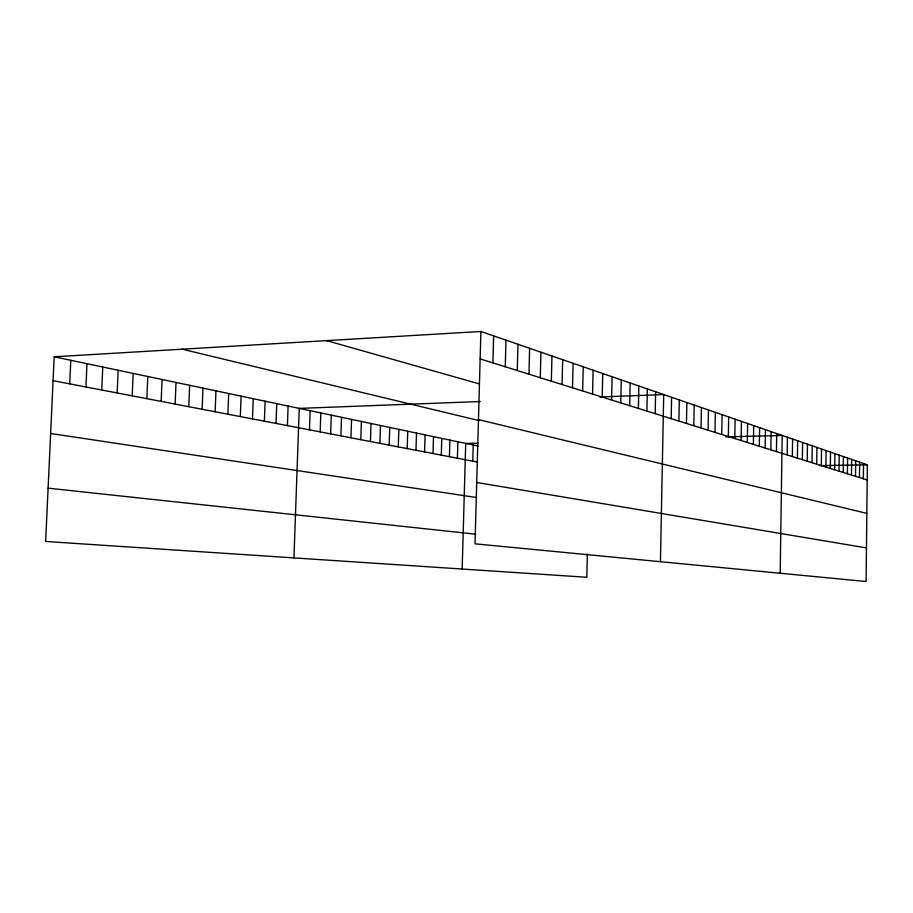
<?xml version="1.0" encoding="UTF-8"?>
<svg xmlns="http://www.w3.org/2000/svg" width="913" height="913" viewBox="0 0 913 913"><rect width="100%" height="100%" fill="white"/><g stroke="black" fill="none" stroke-linecap="round" stroke-linejoin="round"><path stroke-width="1.37" d="M855.515 476.312L855.686 460.803M859.464 477.545L859.635 462.172M863.356 478.766L863.527 463.507M480.9 331.476L867.35 464.831L866.095 581.524L475.022 543.828L480.9 331.476L54.175 356.789L45.65 541.466L586.831 577.278L587.367 553.986M816.713 464.169L816.93 447.438M821.335 465.619L821.54 449.025M825.866 467.034L826.071 450.588M830.328 468.426L830.522 452.118M834.699 469.796L834.904 453.635M839.001 471.142L839.195 455.119M843.235 472.466L843.429 456.568M847.401 473.767L847.584 458.006M851.487 475.045L851.669 459.422M780.193 573.238L782.19 435.444L725.835 436.871M787.189 454.936L787.44 437.259M792.336 456.546L792.587 439.027M797.391 458.132L797.631 440.774M802.356 459.684L802.595 442.485M807.229 461.213L807.457 444.163M812.022 462.708L812.239 445.818M741.128 440.534L741.436 421.384M747.313 442.474L747.621 423.518M753.385 444.369L753.682 425.606M759.331 446.229L759.616 427.649M765.151 448.043L765.425 429.658M770.857 449.835L771.131 431.632M776.449 451.581L776.712 433.549M701.047 428.003L701.412 407.575M708.1 430.206L708.454 410.005M714.993 432.363L715.336 412.379M721.738 434.474L722.08 414.696M728.334 436.54L728.665 416.979M734.794 438.56L735.125 419.204M660.43 561.7L663.717 394.564L599.932 396.984M671.192 418.668L671.603 397.281M678.918 421.076L679.318 399.951M686.462 423.438L686.85 402.542M693.834 425.743L694.211 405.087M629.696 405.68L630.175 382.992M638.404 408.408L638.86 385.994M646.895 411.067L647.351 388.915M655.192 413.657L655.625 391.768M592.571 394.074L593.108 370.199M602.203 397.087L602.74 373.52M611.607 400.031L612.109 376.761M620.76 402.895L621.251 379.911M551.338 381.178L551.954 356.002M562.066 384.533L562.659 359.699M572.508 387.797L573.09 363.294M582.665 390.981L583.236 366.786M517.283 370.53L517.968 344.269M528.958 374.182L529.62 348.287M540.302 377.731L540.941 352.201M472.774 461.156L473.231 445.019M492.894 362.895L493.625 335.87M505.266 366.764L505.973 340.127M433.013 453.533L433.504 436.665M441.287 455.119L441.778 438.4M449.424 456.683L449.904 440.112M457.413 458.212L457.881 441.789M462.172 569.027L465.71 443.444L478.001 443.136M398.285 446.879L398.833 429.361M407.209 448.591L407.746 431.233M415.974 450.269L416.499 433.082M424.568 451.912L425.081 434.885M360.783 439.689L361.388 421.475M370.438 441.538L371.02 423.506M379.899 443.353L380.47 425.492M389.178 445.133L389.737 427.444M320.166 431.895L320.828 412.938M330.643 433.903L331.282 415.13M340.891 435.866L341.519 417.287M350.946 437.795L351.551 419.398M287.412 425.618L288.12 406.045M293.952 557.9L299.247 408.396L480.204 401.526M309.484 429.84L310.146 410.69M240.313 416.579L241.089 396.151M252.49 418.919L253.243 398.707M264.382 421.201L265.124 401.206M276.023 423.427L276.742 403.649M202.127 409.252L202.96 388.116M215.148 411.752L215.959 390.855M227.873 414.194L228.672 393.526M175.148 404.082L176.026 382.444M188.797 406.696L189.653 385.309M132.191 395.843L133.15 373.417M146.856 398.661L147.792 376.498M161.167 401.4L162.08 379.511M85.936 386.975L86.975 363.694M101.742 389.999L102.758 367.015M117.161 392.955L118.142 370.256M69.719 383.859L70.792 360.281M819.76 465.619L867.35 464.831M48.115 488.158L475.719 534.196M50.637 433.492L476.723 497.551M476.723 482.475L866.448 547.903M53.068 380.675L477.704 462.104M54.175 356.789L478.15 446.058M478.458 419.603L866.825 513.38M182.155 349.2L479.416 420.676M326.626 340.629L479.177 383.848M480.147 358.912L867.19 479.953"/></g></svg>
